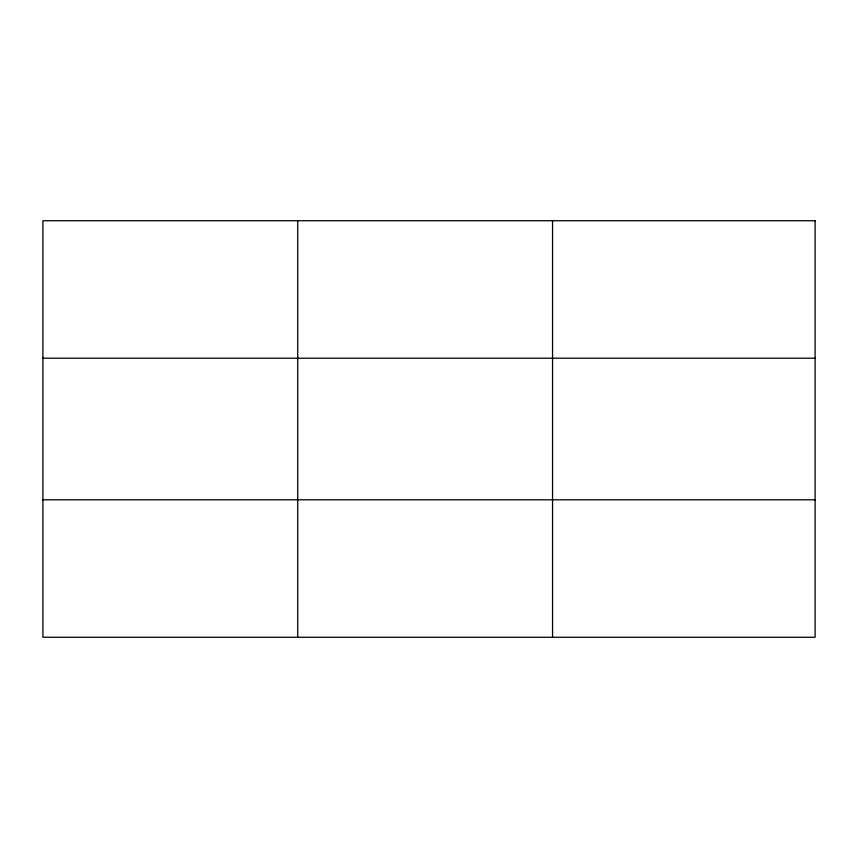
<?xml version="1.0" encoding="UTF-8"?>
<svg xmlns="http://www.w3.org/2000/svg" width="858" height="858" viewBox="0 0 858 858"><rect width="100%" height="100%" fill="white"/><g stroke="black" fill="none" stroke-linecap="round" stroke-linejoin="round"><path stroke-width="1.29" d="M297.726 637.258L297.726 220.742M552.552 637.258L552.552 220.742M42.9 358.194L815.1 358.194M42.9 499.806L815.1 499.806M815.1 220.742L42.9 220.742L42.9 637.258L815.1 637.258L815.1 220.742"/></g></svg>
